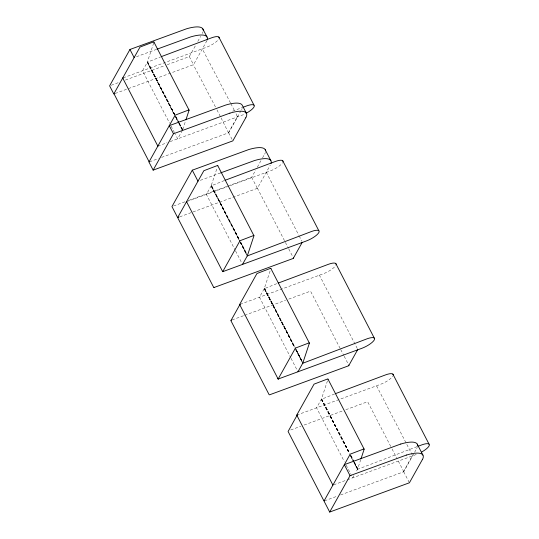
<?xml version="1.0" encoding="UTF-8"?>
<svg xmlns="http://www.w3.org/2000/svg" width="539" height="539" viewBox="0 0 539 539"><rect width="100%" height="100%" fill="white"/><g stroke="black" fill="none" stroke-linecap="round" stroke-linejoin="round"><path stroke-width="0.4" stroke-dasharray="2.69 2.02" d="M153.696 42.979L147.262 62.288L174.299 114.652L147.349 62.194L160.501 56.945M182.768 129.4L185.679 120.621M238.797 239.552L211.106 185.921L217.271 167.407M270.1 271.023L264.292 288.574L259.461 297.211L290.649 357.6M327.476 380.83L321.406 399.177L316.575 407.814L344.266 461.445M360.726 459.619L357.559 469.193L355.888 472.184M228.226 132.924A0.741 0.654 29.2 0 0 228.462 132.729L220.822 117.354M228.509 132.648L237.409 116.727L235.88 113.372M403.28 471.921L403.57 471.261L397.432 459.376M403.516 471.719L412.47 455.34L376.795 386.261L376.02 385.985M167.225 64.707L189.324 56.595L195.778 45.047M197.793 41.442L200.616 36.389M115.124 93.476L193.508 64.693L206.41 41.611M182.411 130.364L177.681 138.833L175.364 134.346M161.579 157.395L228.657 132.769L240.758 111.122M224.345 180.578L211.227 185.8L206.37 194.39L235.213 250.258M188.522 200.488L251.659 177.304L255.688 170.088M257.305 167.205L260.937 160.71M262.547 157.826L264.561 154.221M179.75 216.819L257.352 188.327L270.255 165.237M353.934 475.667L352.728 477.83L351.192 474.852M340.581 494.943L403.711 471.766L414.195 453.003M414.599 452.282L416.613 448.677M237.409 116.727L237.362 116.808A0.741 0.654 29.2 0 1 237.126 117.01M334.551 393.996L321.311 399.345L349.002 452.969M417.058 446.649L357.465 469.361L350.539 455.954M276.682 283.696L264.231 288.695L294.611 347.642M211.194 185.827L240.01 241.715M232.558 111.182L242.011 107.652M136.488 56.716L156.081 49.527M123.229 77.845L206.242 47.371A11.427 3.295 -27.3 0 0 218.827 38.949M111.196 85.277L118.297 82.669M125.398 80.062L164.072 65.866M157.853 146.116L167.043 142.741M170.196 141.582L241.391 115.44A11.427 3.295 -27.3 0 0 245.393 113.682M149.485 161.835L158.426 158.554M200.326 180.349L220.707 172.871M173.531 205.992L185.369 201.647M186.541 201.674L270.086 170.998A11.427 3.295 -27.3 0 0 282.665 162.583M240.165 304.299L323.178 273.819A11.427 3.295 -27.3 0 0 335.763 265.404M232.06 319.93L243.871 315.591M244.659 315.302L285.603 300.27M288.749 299.111L310.141 291.289A0.694 0.606 29.2 0 1 310.72 291.505L340.345 348.821M296.746 415.091L380.291 384.422A11.427 3.295 -27.3 0 0 392.877 376.006M290.743 429.954L300.984 426.194M304.131 425.035L342.716 410.866M345.863 409.714L367.126 401.905L367.82 402.081L391.678 448.232M333.668 484.83L346.631 480.067M347.392 479.791L416.445 454.438M324.539 500.832L337.138 496.21M265.815 172.568L266.589 172.837L298.808 235.233M256.921 188.488L257.689 188.758L288.378 248.183M318.913 275.389L319.041 275.368A0.694 0.606 29.2 0 1 319.62 275.584L357.303 348.504M230.483 102.929L202.307 48.928A0.741 0.654 29.2 0 0 201.977 48.934M230.874 103.67L234.337 110.387M299.192 235.981L301.88 241.176M215.425 106.904L193.413 64.842A0.741 0.654 29.2 0 0 193.077 64.855M216.968 109.889L220.431 116.606M288.763 248.924L292.596 256.355M340.729 349.562L343.801 355.511M344.185 356.252L348.787 365.166M392.062 448.974L397.048 458.635M189.324 56.595L193.508 64.693M228.657 132.769L232.087 139.399M251.659 177.304L257.352 188.327M403.711 471.766L409.027 482.048M147.686 61.998L174.34 113.614M175.889 116.606L178.975 122.589M179.366 123.337L182.452 129.32M211.531 185.632L239.222 239.255M240.765 242.24L246.532 253.411M264.622 288.446L295.81 348.841M296.194 349.582L301.968 360.766M321.736 399.049L349.427 452.679M350.97 455.657L354.049 461.62M354.433 462.361L357.889 469.065M147.551 62.059L175.411 115.898M175.748 116.667L178.887 122.629M179.224 123.397L182.701 130.135M239.134 239.296L211.389 185.692L238.999 239.37M247.549 255.708L240.623 242.301L247.462 255.762M294.563 346.644L264.487 288.513L294.429 346.718M302.601 362.323L296.059 349.649L302.514 362.37M321.601 399.116L349.339 452.72M350.828 455.724L353.955 461.66M354.291 462.428L357.802 469.105M147.504 62.086L175.276 115.973M175.707 116.693L178.753 122.703M179.184 123.424L182.613 130.182M321.554 399.136L349.205 452.794M350.788 455.745L353.82 461.734M354.251 462.449L357.667 469.179M174.427 114.531L147.423 62.14L142.525 70.764L169.569 123.128M176.01 117.495L178.672 122.757M179.096 123.478L182.539 130.236M211.261 185.773L240.071 241.661M240.495 242.382L247.381 255.816M264.359 288.587L294.348 346.772M295.924 349.723L302.433 362.424M321.473 399.19L349.124 452.848M350.7 455.799L353.739 461.782M354.163 462.502L357.586 469.233M175.936 117.549L178.584 122.838M179.029 123.532L182.445 130.317M240.421 242.435L247.293 255.89M264.285 288.641L294.26 346.846M295.857 349.777L302.729 363.252M321.399 399.244L349.804 454.417M350.249 455.105L357.498 469.314M174.69 115.4L177.776 121.383M178.166 122.137L182.027 129.616M240.333 242.53L246.491 254.448M294.995 348.389L301.928 361.804M171.112 126.119L174.973 133.598M235.597 250.999L242.523 264.406M291.033 358.347L297.959 371.769M346.193 465.17L350.808 474.104M242.179 108.46A32.07 9.237 -27.3 0 1 241.62 109.66M203.035 31.727A32.07 9.237 -27.3 0 1 202.28 33.485M207.03 40.391A32.07 9.237 -27.3 0 1 206.464 41.591M265.37 152.436A32.07 9.237 -27.3 0 1 264.615 154.201M417.233 447.458A32.07 9.237 -27.3 0 1 416.667 448.657"/><path stroke-width="0.81" d="M153.959 42.183L153.965 42.13A1.563 0.451 -27.3 0 0 153.157 42.069L139.999 47.082L113.803 93.961L109.619 85.856L129.953 49.48L186.406 28.843A32.07 9.237 -27.3 0 1 203.223 30.204M153.938 42.069L189.095 110.138L185.942 119.826M217.796 165.81L217.803 165.756A1.563 0.451 -27.3 0 0 217.001 165.695L203.843 170.715L177.641 217.594L171.954 206.572L192.282 170.189L248.742 149.559A32.07 9.237 -27.3 0 1 265.559 150.913M270.895 268.631L270.895 268.577A1.563 0.451 -27.3 0 0 270.093 268.516L256.935 273.536L239.633 304.495L278.137 379.045L361.676 348.376A11.427 3.295 -27.3 0 0 374.261 339.961A11.427 3.295 -27.3 0 0 367.019 338.822L302.696 363.299M328.008 379.234L328.008 379.18A1.563 0.451 -27.3 0 0 327.207 379.119L314.048 384.139L296.746 415.091L332.9 485.107M360.989 458.824L364.162 449.196A1.563 0.451 -27.3 0 0 363.36 449.135L350.202 454.155L324.006 501.027L329.7 512.05L409.404 482.782L422.306 459.7M213.801 287.61L293.075 258.504L293.391 257.952M293.31 258.296L302.251 242.301M297.279 414.895L288.089 431.476L323.764 500.563L324.539 500.832M297.043 415.104L296.989 415.562M189.115 110.199A1.563 0.451 -27.3 0 0 188.306 110.138L175.155 115.157L148.953 162.03L153.137 170.135L173.47 133.76L229.924 113.123M245.75 117.785L232.841 140.874L153.137 170.135M186.541 201.674L222.695 271.69L239.996 240.731L253.155 235.711A1.563 0.451 -27.3 0 1 253.957 235.772L247.354 255.769L242.523 264.406M231.036 320.429L239.936 304.508M278.137 379.045L295.433 348.093L308.591 343.073A1.563 0.451 -27.3 0 1 309.399 343.134L302.79 363.131L297.959 371.769M348.746 365.651L357.64 349.73M329.7 512.05L350.027 475.667L406.487 455.037M247.26 255.937L311.576 231.467A11.427 3.295 -27.3 0 1 318.825 232.599A11.427 3.295 -27.3 0 1 306.24 241.014L222.695 271.69M240.165 304.299L240.064 304.367A0.694 0.606 29.2 0 0 239.855 304.872L239.889 304.993M231.271 320.22L231.164 320.287A0.694 0.606 29.2 0 0 230.962 320.793L269.062 394.575A0.694 0.606 29.2 0 0 269.635 394.791L348.618 365.792A0.694 0.606 29.2 0 0 348.821 365.287L348.787 365.166M357.411 349.939L357.512 349.872A0.694 0.606 29.2 0 0 357.707 349.562M178.173 217.399L177.883 218.059L213.559 287.139L214.333 287.415M161.255 56.649L211.584 37.818A11.427 3.295 -27.3 0 1 219.178 37.838M225.093 180.282L275.422 161.451A11.427 3.295 -27.3 0 1 283.022 161.471M278.191 283.096L328.514 264.265A11.427 3.295 -27.3 0 1 336.114 264.292M335.305 393.699L385.628 374.868A11.427 3.295 -27.3 0 1 393.227 374.895M242.793 107.362L246.734 105.887A11.427 3.295 -27.3 0 1 254.327 105.913A11.427 3.295 -27.3 0 1 246.707 112.981M417.846 446.353L421.781 444.884A11.427 3.295 -27.3 0 1 429.381 444.911A11.427 3.295 -27.3 0 1 421.761 451.978M156.862 49.238L190.59 36.948A32.07 9.237 -27.3 0 1 207.219 39.832M220.707 172.871L254.428 160.582A32.07 9.237 -27.3 0 1 271.056 163.458M177.641 217.594L178.982 217.102M400.794 444.015L344.34 464.652L350.027 475.667M223.227 271.494L222.452 271.225M278.663 378.85L278.535 378.87A0.694 0.606 29.2 0 1 277.956 378.654L277.875 378.553M158.048 145.928L157.617 145.658M149.148 161.848L114.1 93.968A0.741 0.654 29.2 0 1 114.335 93.766M218.834 37.05L253.984 105.125M282.672 160.683L318.825 230.699M335.77 263.504L374.268 338.061M392.877 374.106L429.037 444.123M202.846 28.951L207.03 37.05M246.363 113.23L242.179 105.125A32.07 9.237 -27.3 0 0 225.72 105.044L169.286 125.654L173.47 133.76M265.181 149.66L270.868 160.683M417.233 444.123L422.926 455.138M217.783 165.702L253.936 235.718M270.874 268.523L309.379 343.073M327.988 379.119L364.142 449.135M129.953 49.48L134.137 57.579M192.282 170.189L197.975 181.212M122.697 78.04L157.853 146.116M122.932 78.499L122.993 78.047A0.741 0.654 29.2 0 1 123.121 77.912M229.904 113.15A32.07 9.237 -27.3 0 1 245.804 117.765M406.46 455.064A32.07 9.237 -27.3 0 1 422.36 459.679M400.773 444.042A32.07 9.237 -27.3 0 1 417.61 445.376"/></g></svg>
